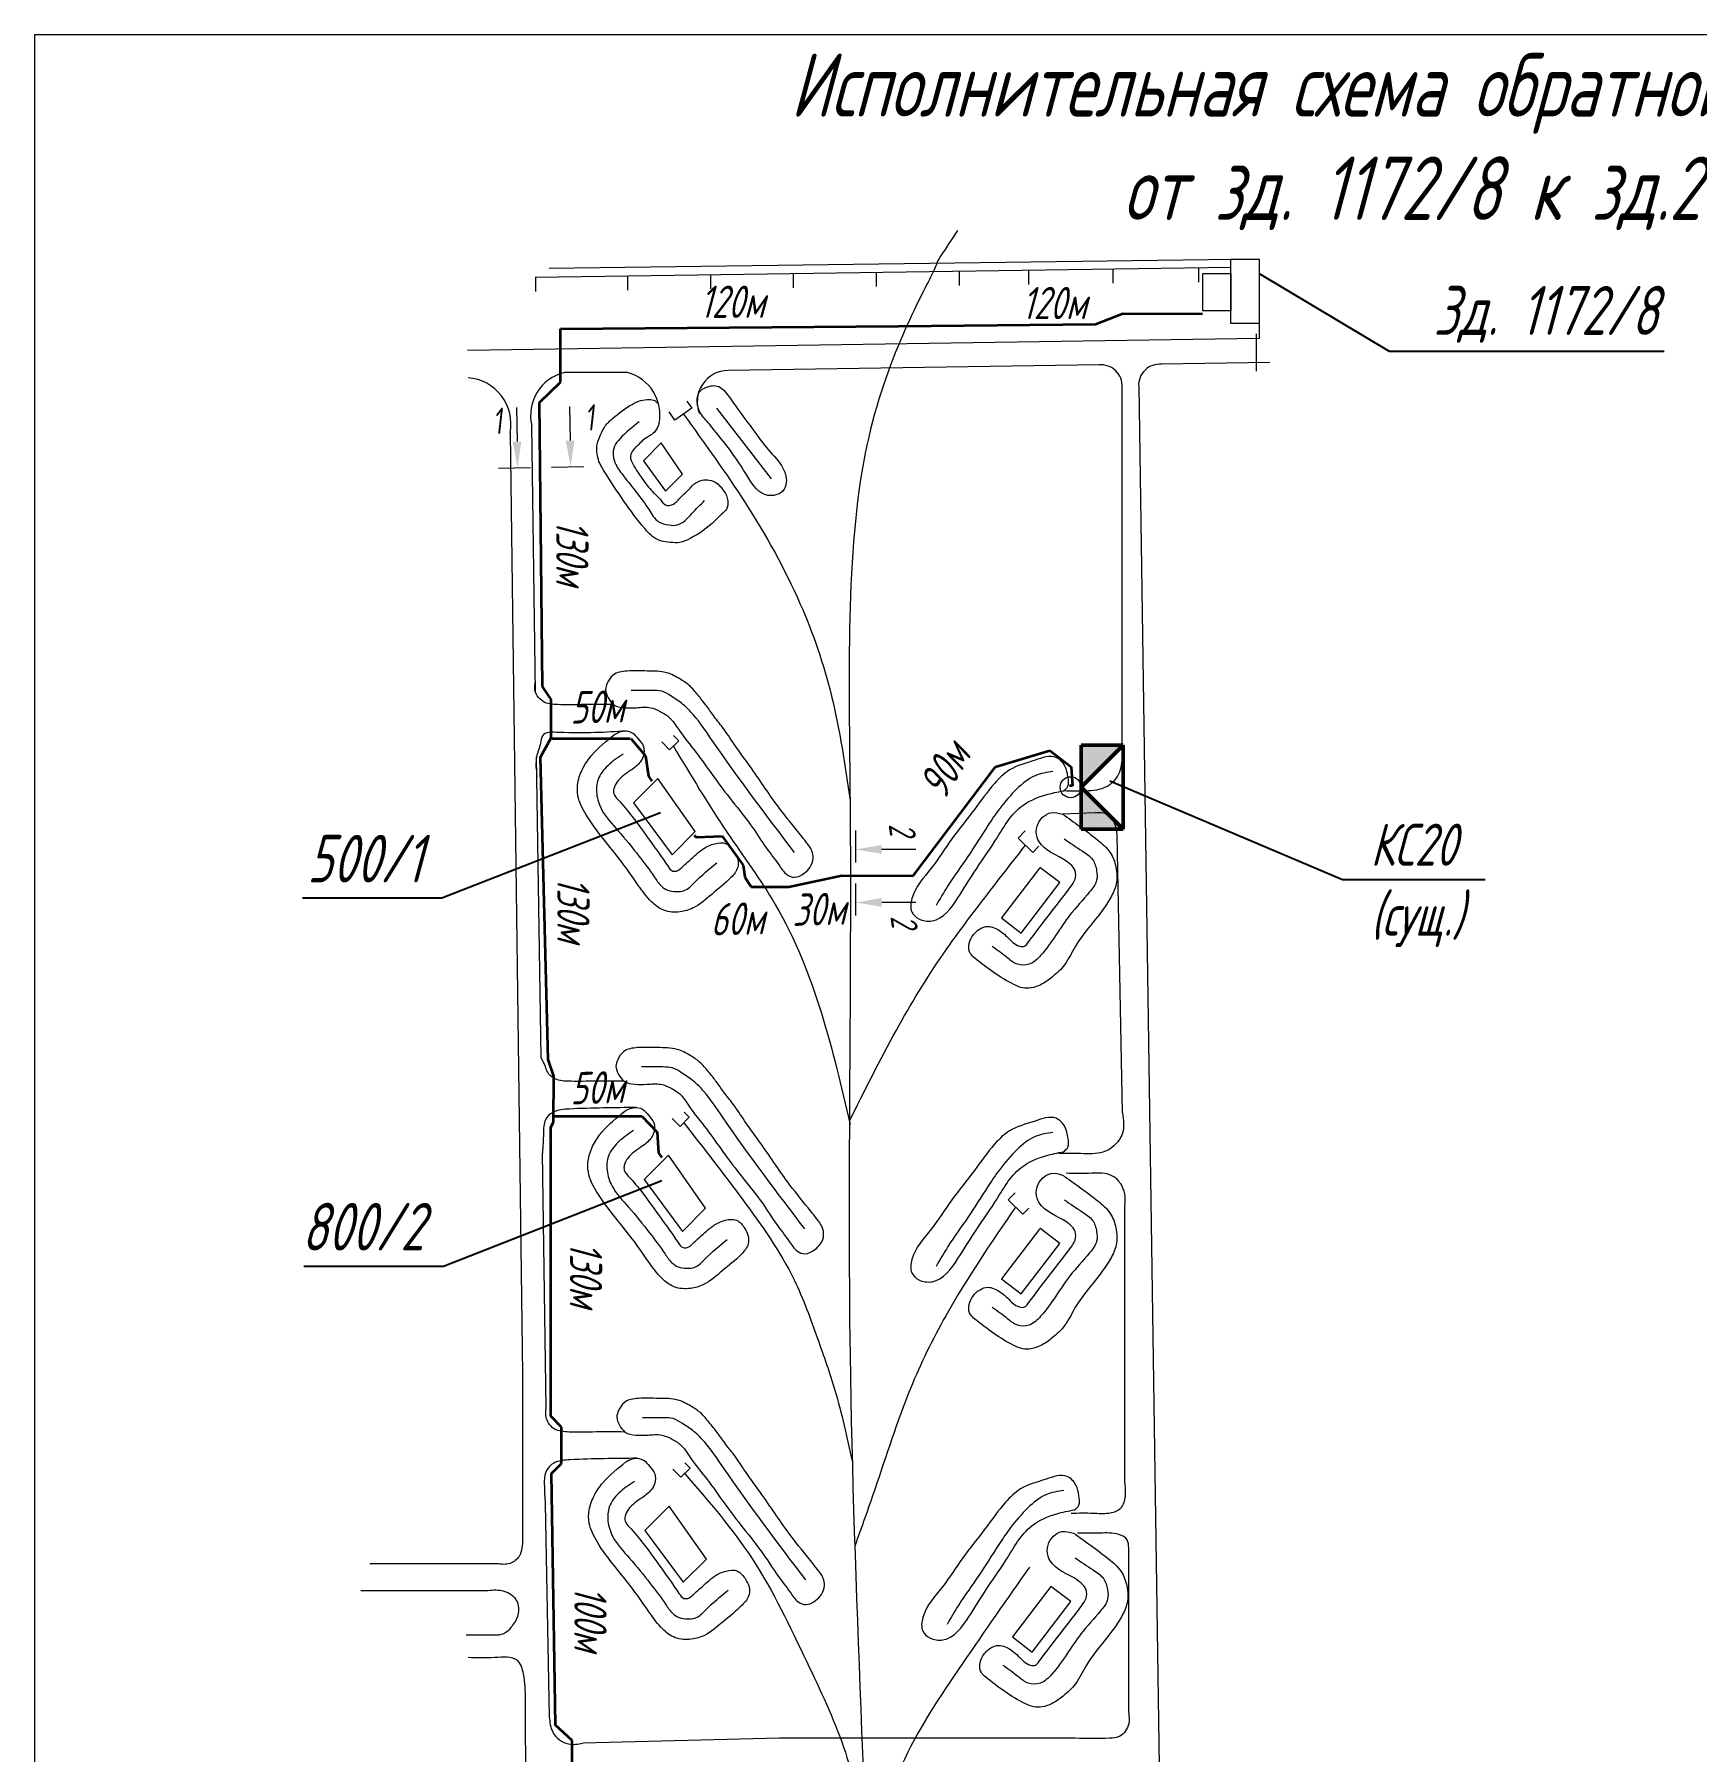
# Model space of a CAD drawing. Header units: millimetres. Extents: x 10081 to 14674, y 790 to 10644.
# Drawn here: x 13145 to 13668, y 1582 to 2123 of the extents above; entities that cross this region are included whole.
import ezdxf
from ezdxf import colors
from ezdxf.entities.mleader import LeaderData, LeaderLine
from ezdxf.enums import TextEntityAlignment as Align
from ezdxf.math import Vec2, Vec3

# ---------------------------------------------------------------- set-up
doc = ezdxf.new("R2010")
doc.units = ezdxf.units.MM
for name, color, linetype, lineweight in [('Линия выноска', 137, 'Continuous', 20), ('Линия связи (Вновь)', 3, 'Continuous', 60), ('Рамка толстая', 7, 'Continuous', 60), ('Строительный', 251, 'Continuous', 13), ('ТаБлица', 253, 'Continuous', 25), ('текст', 7, 'Continuous', 25), ('Щиты пульты (Вновь)', 5, 'Continuous', 50), ('Элемент эл. схем', 7, 'Continuous', 35)]:
    doc.layers.add(name, color=color, linetype=linetype, lineweight=lineweight)
doc.layers.add('Текст.', color=51, linetype='Continuous')
doc.styles.add('Simplex', font='simplex.shx', dxfattribs={"width": 0.7, "oblique": 15})

# ---------------------------------------------------------------- blocks, each defined once
blk = doc.blocks.new('_None')
blk = doc.blocks.new('A$C4BB167BF')
at = {"layer": 'Щиты пульты (Вновь)', "true_color": 0xc7c8ca}
h = blk.add_hatch(color=9, dxfattribs=at)
h.paths.add_polyline_path([(0, 3), (0, 0), (3, 3)])
h.paths.add_polyline_path([(6, 3), (3, 3), (6, 0)])
at = {"layer": 'Щиты пульты (Вновь)', "color": 252, "true_color": 0x939598}
for p, q in [((0, 3), (0, 0)), ((6, 3), (0, 3)), ((0, 0), (3, 3)), ((3, 3), (6, 0)), ((6, 0), (6, 3)), ((0, 0), (6, 0))]:
    blk.add_line(p, q, dxfattribs=at)

msp = doc.modelspace()

# ---------------------------------------------------------------- linework, layer by layer
at = {"color": 18, "lineweight": 20, "true_color": 0x000000}
for points in [[(13521.62077, 2052.46094), (13530.50959, 2052.46094), (13530.50959, 2032.10098), (13521.62077, 2032.10098)], [(13512.79428, 2047.85259), (13521.63897, 2047.85259), (13521.63897, 2036.18199), (13512.79428, 2036.18199)]]:
    msp.add_lwpolyline(points, close=True, dxfattribs=at)
at = {"layer": 'Линия связи (Вновь)', "color": 18, "lineweight": 35, "true_color": 0x000000}
for p, q in [((13478.97731, 2031.90675), (13487.56966, 2035.24436)), ((13487.56966, 2035.24436), (13512.70908, 2035.21047)), ((13310.41261, 2030.42354), (13416.95487, 2031.34136)), ((13310.41807, 2013.64962), (13310.41261, 2030.42354)), ((13416.95487, 2031.34136), (13478.97731, 2031.90675)), ((13303.7756, 2007.19597), (13310.41807, 2013.64962)), ((13304.75668, 1917.73717), (13303.7756, 2007.19597)), ((13307.44774, 1913.62072), (13304.75668, 1917.73717)), ((13307.44774, 1901.54345), (13307.44774, 1913.62072)), ((13304.14483, 1895.47589), (13307.44774, 1901.54345)), ((13306.47973, 1800.19728), (13304.14483, 1895.47589)), ((13308.26511, 1794.95203), (13306.47973, 1800.19728)), ((13308.18389, 1780.40101), (13308.26511, 1794.95203)), ((13307.31656, 1778.86729), (13308.18389, 1780.40101)), ((13307.31656, 1687.7756), (13307.31656, 1778.86729)), ((13310.70145, 1684.35159), (13307.31656, 1687.7756)), ((13310.70145, 1672.83432), (13310.70145, 1684.35159)), ((13307.5605, 1669.73746), (13310.70145, 1672.83432)), ((13308.83062, 1590.42882), (13307.5605, 1669.73746)), ((13314.04125, 1585.55578), (13308.83062, 1590.42882)), ((13314.04125, 1577.19373), (13314.04125, 1585.55578))]:
    msp.add_line(p, q, dxfattribs=at)
at = {"layer": 'Рамка толстая', "color": 18, "lineweight": 20, "true_color": 0x000000}
for q in [(14113.25892, 2123.26936), (13144.63392, 790.14436)]:
    msp.add_line((13144.63392, 2123.26936), q, dxfattribs=at)
at = {"layer": 'Строительный', "color": 18, "lineweight": 20, "true_color": 0x000000}
for p, q in [((13530.50959, 2052.46094), (13306.83951, 2049.49282)), ((13521.62077, 2049.7597), (13302.45056, 2046.68412)), ((13302.5743, 2046.68585), (13302.5743, 2042.27585)), ((13331.49165, 2047.09165), (13331.49165, 2042.68165)), ((13357.62312, 2047.45835), (13357.62312, 2043.04835)), ((13383.75459, 2047.82504), (13383.75459, 2043.41504)), ((13409.88606, 2048.19174), (13409.88606, 2043.78174)), ((13436.01753, 2048.55844), (13436.01753, 2044.14844)), ((13457.8869, 2048.86533), (13457.8869, 2044.45533)), ((13484.4396, 2049.23794), (13484.4396, 2044.82794)), ((13511.41697, 2049.61651), (13511.41697, 2045.20651)), ((13530.50959, 2032.10098), (13530.50959, 2027.40587)), ((13530.50959, 2027.40587), (13281.13603, 2023.58302)), ((13529.69374, 2017.14205), (13529.69374, 2028.9187)), ((13480.11299, 2019.07402), (13363.242, 2017.34492)), ((13533.92254, 2019.8422), (13499.82082, 2019.2786)), ((13331.51917, 2016.71351), (13311.68917, 2016.71351)), ((13487.34506, 1896.68342), (13487.34506, 2012.08106)), ((13492.58875, 2012.28564), (13507.12985, 1031.99048)), ((13346.47575, 2001.71978), (13344.67065, 2004.29844)), ((13351.80534, 2005.45059), (13346.47575, 2001.71978)), ((13350.25069, 2007.67146), (13351.80534, 2005.45059)), ((13359.5183, 2005.47606), (13376.81128, 1983.21355)), ((13294.54403, 1997.69327), (13298.41901, 1700.97704)), ((13302.58488, 1915.81488), (13301.34481, 1999.95806)), ((13342.17958, 1994.54126), (13336.52102, 1988.8827)), ((13348.87489, 1984.66658), (13342.17958, 1994.54126)), ((13336.52102, 1988.8827), (13343.4553, 1979.24699)), ((13343.4553, 1979.24699), (13348.87489, 1984.66658)), ((13342.29958, 1900.2686), (13344.80517, 1897.76301)), ((13344.80517, 1897.76301), (13347.69766, 1900.6555)), ((13347.69766, 1900.6555), (13346.06085, 1902.2923)), ((13304.27951, 1800.82835), (13302.883, 1895.58641)), ((13341.10986, 1888.6932), (13333.4478, 1881.03114)), ((13352.83224, 1871.9949), (13341.10986, 1888.6932)), ((13333.4478, 1881.03114), (13345.54783, 1864.71049)), ((13478.86458, 1877.97237), (13468.61949, 1877.49915)), ((13345.54783, 1864.71049), (13352.83224, 1871.9949)), ((13454.59748, 1869.98545), (13456.79572, 1872.23837)), ((13459.25382, 1865.44211), (13454.59748, 1869.98545)), ((13461.14706, 1867.38243), (13459.25382, 1865.44211)), ((13487.45221, 1783.3333), (13485.84291, 1870.87135)), ((13345.58419, 1781.58035), (13348.08977, 1779.07476)), ((13348.08977, 1779.07476), (13350.98226, 1781.96725)), ((13350.98226, 1781.96725), (13349.34546, 1783.60405)), ((13305.90848, 1690.29663), (13304.72349, 1770.70242)), ((13344.39446, 1770.00495), (13336.7324, 1762.34289)), ((13356.11684, 1753.30665), (13344.39446, 1770.00495)), ((13336.7324, 1762.34289), (13348.83244, 1746.02224)), ((13451.45485, 1755.94536), (13453.65309, 1758.19827)), ((13456.1112, 1751.40202), (13451.45485, 1755.94536)), ((13488.21651, 1666.57198), (13488.21651, 1753.93635)), ((13348.83244, 1746.02224), (13356.11684, 1753.30665)), ((13458.00443, 1753.34234), (13456.1112, 1751.40202)), ((13298.41901, 1700.97704), (13298.41901, 1654.6318)), ((13351.25438, 1671.41553), (13349.61758, 1673.05233)), ((13345.85631, 1671.02862), (13348.36189, 1668.52304)), ((13348.36189, 1668.52304), (13351.25438, 1671.41553)), ((13305.59299, 1660.1595), (13306.85714, 1592.968)), ((13344.66658, 1659.45322), (13337.00453, 1651.79117)), ((13356.38896, 1642.75492), (13344.66658, 1659.45322)), ((13337.00453, 1651.79117), (13349.10456, 1635.47052)), ((13290.22582, 1641.2518), (13250.32526, 1641.2518)), ((13349.10456, 1635.47052), (13356.38896, 1642.75492)), ((13489.44638, 1594.37754), (13489.44638, 1644.01468)), ((13247.53294, 1632.80176), (13287.01055, 1632.80176)), ((13379.39738, 1586.25568), (13317.45102, 1584.71925)), ((13465.75052, 1586.25568), (13379.39738, 1586.25568))]:
    msp.add_line(p, q, dxfattribs=at)
for points in [[(13461.28346, 1860.48426), (13449.33076, 1844.786), (13455.58621, 1840.02308), (13467.72126, 1855.96083), (13461.46581, 1860.72375)], [(13461.28346, 1746.74839), (13449.33076, 1731.05012), (13455.58621, 1726.2872), (13467.72126, 1742.22496), (13461.46581, 1746.98788)], [(13464.91206, 1634.12819), (13452.777, 1618.19043), (13459.03245, 1613.42751), (13471.16751, 1629.36527), (13464.91206, 1634.12819)]]:
    msp.add_lwpolyline(points, dxfattribs=at)
for centre, radius, start, end in [((13480.77217, 2012.51957), 6.58751, 356.1831717, 95.7428842), ((13499.16164, 2012.72416), 6.58751, 84.2571158, 183.8168283), ((13280.25034, 2000.4916), 14.56504, 348.9231227, 85.8692236), ((13314.95035, 2003.12926), 13.97022, 103.4995273, 193.1203426), ((13327.88943, 2003.33756), 13.85969, 348.9529646, 74.8176439), ((13363.36702, 2007.45617), 9.88954, 90.724334, 202.1324937)]:
    msp.add_arc(centre, radius, start, end, dxfattribs=at)
msp.add_open_spline([(13435.50209, 2061.45954), (13426.11505, 2047.27984), (13435.50209, 2061.45954), (13399.20271, 1995.67533), (13402.9847, 1862.79797), (13399.19709, 1690.61821), (13411.15877, 1492.5676), (13409.2446, 1298.7345), (13407.11185, 1164.79963), (13410.69838, 1077.83774), (13420.3322, 1027.16069), (13420.3322, 1027.16069), (13420.3322, 1027.16069), (13420.3322, 1027.16069), (13420.3322, 1027.16069), (13420.3322, 1027.16069), (13420.3322, 1027.16069), (13420.3322, 1027.16069), (13420.3322, 1027.16069)], degree=3, knots=[0, 0, 0, 0, 25.836333109, 49.871244762, 76.873917157, 116.334767859, 166.936096042, 211.721259242, 248.246118291, 257.850777941, 271.152471293, 282.284588503, 290.662390358, 305.749777897, 312.760031631, 324.633986925, 330.142951601, 332.123990533, 332.123990533, 332.123990533, 332.123990533], dxfattribs=at)
for points in [[(13341.49231, 2000.68184), (13339.9982, 1997.88134), (13336.5141, 1995.46247), (13335.09201, 1994.04038), (13333.29175, 1992.24012), (13332.44753, 1990.38131), (13333.29175, 1987.66745), (13336.29472, 1983.02735), (13339.34869, 1979.2093), (13341.7982, 1976.75979), (13343.68685, 1974.87114), (13345.01775, 1974.87114), (13346.78934, 1975.78749), (13347.73362, 1976.73177), (13349.0027, 1978.00085), (13350.27171, 1979.26986), (13352.45574, 1981.45389), (13355.03268, 1982.78202), (13357.24166, 1982.78202), (13359.66282, 1981.80517), (13361.13861, 1980.32939), (13362.67452, 1977.91138), (13363.14404, 1976.20047), (13362.67452, 1973.60461), (13361.11034, 1972.04044), (13359.01486, 1969.94495), (13351.2723, 1964.38199), (13348.0244, 1963.14305), (13345.01271, 1963.14305), (13342.04958, 1963.60573), (13339.52424, 1964.92925), (13336.95875, 1967.49474), (13324.3629, 1985.25745), (13322.7569, 1988.07303), (13322.04668, 1990.59025), (13321.92057, 1994.14016), (13323.15914, 1997.27756), (13324.51118, 1999.84343), (13326.84714, 2002.1794), (13332.94935, 2006.64158), (13335.72456, 2007.84547), (13338.39022, 2008.19972), (13340.10646, 2007.84547), (13341.36215, 2006.58977)], [(13357.37595, 2000.37501), (13368.79582, 1984.87229), (13374.81414, 1978.20341), (13378.61005, 1978.20341), (13380.9115, 1979.90548), (13381.56906, 1982.83183), (13380.49306, 1986.59428), (13375.8865, 1992.37717), (13371.40132, 1998.21011), (13366.28729, 2005.18151), (13362.69541, 2010.12436), (13360.84325, 2011.97652), (13358.72018, 2012.57294), (13356.77739, 2012.15489), (13354.5955, 2011.02019), (13353.47748, 2007.45617), (13354.5365, 2003.89858), (13357.37595, 2000.37501)], [(13349.14055, 2003.58518), (13368.69846, 1975.47583), (13385.85453, 1943.93851), (13395.81552, 1914.7185), (13401.64859, 1881.80998)], [(13335.15009, 2001.18553), (13329.18572, 1995.87767), (13327.42622, 1993.44067), (13327.03582, 1990.56422), (13327.86609, 1987.68777), (13330.38529, 1983.95133), (13334.26419, 1978.99744), (13338.3096, 1973.38907), (13341.30873, 1969.67365), (13344.62779, 1968.63493), (13347.18706, 1968.63493), (13351.78574, 1972.23049), (13355.82459, 1976.30548)], [(13387.80835, 1868.71523), (13389.65039, 1865.88526), (13390.03233, 1863.67684), (13389.05235, 1860.76461), (13387.22876, 1858.94102), (13384.10503, 1857.60972), (13381.75416, 1858.50723), (13379.21967, 1861.50327), (13375.2548, 1866.86657), (13370.82584, 1873.43594), (13364.43239, 1881.72557), (13358.39119, 1889.70075), (13353.12235, 1896.97135), (13347.57377, 1904.24454), (13344.68984, 1908.00482), (13341.77758, 1909.89774), (13338.75991, 1911.05454), (13334.36295, 1911.05454), (13330.53842, 1911.05454), (13327.17076, 1912.00085), (13325.44889, 1914.18801), (13324.60916, 1916.7548), (13325.15032, 1918.79451), (13326.97058, 1921.32572), (13331.42664, 1922.60843), (13337.75513, 1922.60843), (13343.86139, 1922.06925), (13347.96927, 1920.15241), (13350.97024, 1918.05128), (13353.73703, 1915.00432), (13356.20174, 1911.89939), (13358.58617, 1908.58049), (13361.46738, 1904.88005), (13365.11115, 1899.5747), (13370.54122, 1891.97324), (13379.43036, 1879.3041), (13385.99537, 1871.03541), (13387.80835, 1868.71523)], [(13327.14268, 1912.02104), (13316.89369, 1912.02104), (13309.55036, 1912.02104), (13304.90152, 1913.01537), (13303.09198, 1914.82491), (13302.35175, 1916.63261), (13302.52999, 1919.53923)], [(13384.11627, 1865.4505), (13358.2058, 1900.75656), (13352.28132, 1908.81125), (13349.00081, 1912.09176), (13345.27974, 1914.71326), (13342.31729, 1916.23063), (13339.37299, 1916.50753), (13332.67497, 1916.50753)], [(13331.05551, 1903.73731), (13309.93646, 1903.25242), (13304.71876, 1902.17834), (13304.10496, 1899.88549), (13302.883, 1895.58641), (13302.97398, 1889.4133)], [(13327.42803, 1902.59817), (13320.19971, 1896.00805), (13317.53832, 1892.06473), (13315.90429, 1887.42335), (13315.90429, 1883.31301), (13318.46724, 1877.31142), (13323.82638, 1869.80257), (13329.72537, 1862.39812), (13335.01696, 1854.92505), (13339.05741, 1849.92235), (13342.96626, 1847.20154), (13348.06807, 1846.71878), (13352.20121, 1847.93513), (13358.07495, 1852.23087), (13364.10527, 1857.48984), (13366.25402, 1860.79265), (13366.25402, 1863.22537), (13365.16467, 1865.62609), (13362.59635, 1868.19441), (13359.0079, 1868.19441), (13355.38739, 1866.55049), (13351.0222, 1862.9008), (13349.15129, 1861.19026), (13346.99439, 1859.58586), (13345.76326, 1859.58586), (13344.181, 1861.16812), (13338.86422, 1868.75754), (13332.93142, 1876.86378), (13328.4971, 1882.13003), (13327.21983, 1883.95541), (13327.21983, 1885.46519), (13328.29549, 1887.71353), (13332.56968, 1891.32533), (13335.53846, 1893.92268), (13336.53555, 1895.86516), (13336.53555, 1898.85903), (13334.86543, 1901.27468), (13332.97463, 1903.16548), (13330.07384, 1903.67912), (13328.05474, 1902.95692), (13327.42803, 1902.59817)], [(13330.17081, 1896.46188), (13325.28086, 1892.77362), (13322.23616, 1888.40464), (13321.81518, 1883.9399), (13323.36989, 1878.9768), (13328.60668, 1872.26234), (13335.14135, 1864.27696), (13339.9673, 1857.73582), (13342.23232, 1854.81885), (13344.24407, 1853.52134), (13346.867, 1853.08884), (13349.41353, 1853.41958), (13352.62623, 1855.96563), (13359.63411, 1862.128)], [(13345.97545, 1898.93329), (13362.92382, 1871.7206), (13378.05629, 1849.04337), (13392.61658, 1814.74753), (13401.69605, 1779.67341)], [(13468.86616, 1884.8297), (13463.31131, 1883.59318), (13455.49301, 1879.80607), (13447.30625, 1869.00242), (13440.74508, 1859.18983), (13435.65137, 1851.16408), (13427.47563, 1843.87802), (13423.28382, 1844.51783), (13421.12684, 1846.67481), (13421.12684, 1850.92093), (13427.27612, 1860.56358), (13433.70927, 1869.68773), (13440.81518, 1878.9488), (13447.18785, 1887.21401), (13451.88408, 1891.42231), (13459.97661, 1894.50503), (13466.55542, 1895.3775), (13469.40684, 1892.52608), (13470.28149, 1889.32839), (13470.28149, 1886.30382), (13468.86616, 1884.8297)], [(13487.34506, 1896.68342), (13486.49753, 1890.75059), (13483.07604, 1886.48157), (13476.79382, 1884.8297), (13468.86616, 1884.8297)], [(13465.58307, 1890.94979), (13459.9353, 1889.61772), (13454.21739, 1885.4432), (13448.80318, 1879.28123), (13445.06453, 1873.88261), (13438.76236, 1864.16113), (13432.47572, 1854.94881), (13428.75595, 1848.72156)], [(13468.61949, 1877.49915), (13464.94992, 1877.97237), (13462.31406, 1876.52212), (13460.56966, 1873.73481), (13460.56966, 1870.20708), (13461.9622, 1867.82214), (13471.01368, 1861.7604), (13472.54712, 1859.71673), (13472.54712, 1856.99978), (13471.18735, 1854.66599), (13457.66299, 1836.92899), (13456.65897, 1835.92498), (13455.02874, 1835.92498), (13451.2129, 1838.75704), (13447.02168, 1841.67903), (13445.02271, 1842.13989), (13442.5932, 1841.37179), (13440.06438, 1838.84296), (13439.04835, 1835.98677), (13439.57114, 1833.52884), (13440.98512, 1832.11485), (13453.29365, 1823.76975), (13456.05623, 1822.74577), (13458.75119, 1822.74577), (13461.70486, 1823.75811), (13465.36999, 1826.17051), (13469.23198, 1830.0325), (13472.71721, 1835.92433), (13483.68625, 1851.08056), (13485.48957, 1855.47424), (13485.39051, 1860.86248), (13483.63328, 1865.39486), (13479.67306, 1869.35508), (13473.97, 1873.70195), (13468.61949, 1877.49915)], [(13485.84291, 1870.87135), (13485.06073, 1874.44146), (13482.64121, 1877.34344), (13478.86458, 1877.97237)], [(13401.44872, 1780.73389), (13416.23733, 1809.41023), (13430.98834, 1833.42517), (13442.30132, 1848.80984), (13456.92565, 1867.71378)], [(13469.12213, 1869.70916), (13474.77419, 1865.91167), (13478.04643, 1863.20388), (13479.3355, 1859.70359), (13479.3355, 1856.64973), (13477.12274, 1852.98433), (13470.93983, 1845.73666), (13461.69735, 1832.97815), (13458.08734, 1830.20046), (13454.35559, 1830.20046), (13451.40814, 1832.07416), (13446.41694, 1835.80237)], [(13391.09296, 1750.02698), (13392.935, 1747.19701), (13393.31694, 1744.98859), (13392.33695, 1742.07636), (13390.51337, 1740.25277), (13387.38963, 1738.92147), (13385.03877, 1739.81898), (13382.50428, 1742.81502), (13378.5394, 1748.17832), (13374.11044, 1754.74769), (13367.717, 1763.03732), (13361.6758, 1771.0125), (13356.40696, 1778.2831), (13350.85837, 1785.55629), (13347.97444, 1789.31657), (13345.06219, 1791.20949), (13342.04452, 1792.36628), (13337.64756, 1792.36628), (13333.82303, 1792.36628), (13330.45537, 1793.31259), (13328.73349, 1795.49976), (13327.89377, 1798.06655), (13328.43493, 1800.10626), (13330.25519, 1802.63747), (13334.71124, 1803.92018), (13341.03974, 1803.92018), (13347.146, 1803.381), (13351.25388, 1801.46416), (13354.25484, 1799.36303), (13357.02163, 1796.31607), (13359.48635, 1793.21114), (13361.87077, 1789.89224), (13364.75199, 1786.19179), (13368.39576, 1780.88645), (13373.82582, 1773.28499), (13382.71497, 1760.61585), (13389.27997, 1752.34716), (13391.09296, 1750.02698)], [(13330.42728, 1793.33279), (13320.1783, 1793.33279), (13312.83497, 1793.33279), (13308.18613, 1794.32712), (13306.37659, 1796.13666), (13305.63636, 1797.94436), (13304.27951, 1800.82835)], [(13387.40088, 1746.76225), (13361.4904, 1782.06831), (13355.56593, 1790.123), (13352.28542, 1793.40351), (13348.56435, 1796.025), (13345.6019, 1797.54238), (13342.6576, 1797.81928), (13335.95957, 1797.81928)], [(13334.34012, 1785.04906), (13313.22107, 1784.56417), (13308.00336, 1783.49009), (13305.71051, 1781.19724), (13305.0415, 1776.88156), (13304.72349, 1770.70242)], [(13330.71263, 1783.90992), (13323.48432, 1777.3198), (13320.82293, 1773.37648), (13319.1889, 1768.7351), (13319.1889, 1764.62476), (13321.75184, 1758.62317), (13327.11098, 1751.11432), (13333.00997, 1743.70987), (13338.30156, 1736.2368), (13342.34201, 1731.2341), (13346.25087, 1728.51328), (13351.35268, 1728.03052), (13355.48581, 1729.24688), (13361.35955, 1733.54262), (13367.38988, 1738.80159), (13369.53863, 1742.1044), (13369.53863, 1744.53712), (13368.44928, 1746.93783), (13365.88096, 1749.50616), (13362.2925, 1749.50616), (13358.672, 1747.86224), (13354.30681, 1744.21255), (13352.4359, 1742.50201), (13350.279, 1740.89761), (13349.04787, 1740.89761), (13347.46561, 1742.47987), (13342.14883, 1750.06929), (13336.21602, 1758.17553), (13331.78171, 1763.44178), (13330.50444, 1765.26716), (13330.50444, 1766.77694), (13331.5801, 1769.02527), (13335.85429, 1772.63708), (13338.82306, 1775.23443), (13339.82015, 1777.17691), (13339.82015, 1780.17078), (13338.15004, 1782.58643), (13336.25924, 1784.47723), (13333.35844, 1784.99087), (13331.33934, 1784.26866), (13330.71263, 1783.90992)], [(13468.86616, 1771.09383), (13463.31131, 1769.8573), (13455.49301, 1766.0702), (13447.30625, 1755.26654), (13440.74508, 1745.45396), (13435.65137, 1737.42821), (13427.47563, 1730.14215), (13423.28382, 1730.78196), (13421.12684, 1732.93894), (13421.12684, 1737.18506), (13427.27612, 1746.82771), (13433.70927, 1755.95186), (13440.81518, 1765.21293), (13447.18785, 1773.47814), (13451.88408, 1777.68643), (13459.97661, 1780.76916), (13466.55542, 1781.64163), (13469.40684, 1778.79021), (13470.28149, 1775.59251), (13470.28149, 1772.56795), (13468.86616, 1771.09383)], [(13487.45221, 1783.3333), (13487.45221, 1776.92947), (13484.71504, 1772.91993), (13482.12733, 1771.24771), (13475.35057, 1770.49615), (13467.39343, 1770.49615)], [(13333.45541, 1777.77363), (13328.56546, 1774.08536), (13325.52077, 1769.71639), (13325.09978, 1765.25165), (13326.6545, 1760.28855), (13331.89129, 1753.57409), (13338.42595, 1745.58871), (13343.25191, 1739.04757), (13345.51692, 1736.1306), (13347.52867, 1734.83309), (13350.15161, 1734.40059), (13352.69814, 1734.73133), (13355.91084, 1737.27738), (13362.91872, 1743.43975)], [(13349.26006, 1780.24504), (13367.82336, 1755.99289), (13384.01653, 1730.74307), (13391.39426, 1712.19731), (13396.87932, 1695.9517), (13402.333, 1673.57632)], [(13465.58307, 1777.21392), (13459.9353, 1775.88185), (13454.21739, 1771.70732), (13448.80318, 1765.54536), (13445.06453, 1760.14673), (13438.76236, 1750.42526), (13432.47572, 1741.21294), (13428.75595, 1734.98569)], [(13468.61949, 1763.76327), (13464.94992, 1764.2365), (13462.31406, 1762.78625), (13460.56966, 1759.99894), (13460.56966, 1756.47121), (13461.9622, 1754.08627), (13471.01368, 1748.02453), (13472.54712, 1745.98086), (13472.54712, 1743.2639), (13471.18735, 1740.93011), (13457.66299, 1723.19312), (13456.65897, 1722.18911), (13455.02874, 1722.18911), (13451.2129, 1725.02117), (13447.02168, 1727.94316), (13445.02271, 1728.40402), (13442.5932, 1727.63592), (13440.06438, 1725.10709), (13439.04835, 1722.25089), (13439.57114, 1719.79296), (13440.98512, 1718.37898), (13453.29365, 1710.03388), (13456.05623, 1709.0099), (13458.75119, 1709.0099), (13461.70486, 1710.02224), (13465.36999, 1712.43464), (13469.23198, 1716.29663), (13472.71721, 1722.18846), (13483.68625, 1737.34469), (13485.48957, 1741.73837), (13485.39051, 1747.12661), (13483.63328, 1751.65899), (13479.67306, 1755.61921), (13473.97, 1759.96608), (13468.61949, 1763.76327)], [(13488.21651, 1753.93635), (13488.21651, 1757.82349), (13486.91896, 1761.0101), (13484.57124, 1763.35781), (13481.00364, 1764.31259), (13477.75603, 1764.31259), (13469.69496, 1764.31259)], [(13453.78302, 1753.67369), (13431.80338, 1719.39896), (13420.66012, 1696.47011), (13409.42377, 1664.62039), (13403.12811, 1646.83283)], [(13469.12213, 1755.97329), (13474.77419, 1752.17579), (13478.04643, 1749.46801), (13479.3355, 1745.96771), (13479.3355, 1742.91386), (13477.12274, 1739.24846), (13470.93983, 1732.00079), (13461.69735, 1719.24228), (13458.08734, 1716.46459), (13454.35559, 1716.46459), (13451.40814, 1718.33829), (13446.41694, 1722.0665)], [(13330.69941, 1682.78107), (13320.45042, 1682.78107), (13313.10709, 1682.78107), (13308.45825, 1683.77539), (13306.64871, 1685.58493), (13305.90848, 1687.39264), (13305.90848, 1690.29663)], [(13391.36508, 1639.47525), (13393.20712, 1636.64529), (13393.58906, 1634.43687), (13392.60907, 1631.52463), (13390.78549, 1629.70105), (13387.66175, 1628.36975), (13385.31089, 1629.26726), (13382.7764, 1632.26329), (13378.81152, 1637.62659), (13374.38257, 1644.19597), (13367.98912, 1652.48559), (13361.94792, 1660.46078), (13356.67908, 1667.73138), (13351.13049, 1675.00457), (13348.24656, 1678.76484), (13345.33431, 1680.65777), (13342.31664, 1681.81456), (13337.91968, 1681.81456), (13334.09515, 1681.81456), (13330.72749, 1682.76087), (13329.00561, 1684.94804), (13328.16589, 1687.51483), (13328.70705, 1689.55454), (13330.52731, 1692.08575), (13334.98337, 1693.36846), (13341.31186, 1693.36846), (13347.41812, 1692.82927), (13351.526, 1690.91244), (13354.52696, 1688.81131), (13357.29375, 1685.76435), (13359.75847, 1682.65941), (13362.1429, 1679.34051), (13365.02411, 1675.64007), (13368.66788, 1670.33473), (13374.09794, 1662.73327), (13382.98709, 1650.06413), (13389.55209, 1641.79544), (13391.36508, 1639.47525)], [(13387.673, 1636.21053), (13361.76253, 1671.51658), (13355.83805, 1679.57128), (13352.55754, 1682.85179), (13348.83647, 1685.47328), (13345.87402, 1686.99066), (13342.92972, 1687.26755), (13336.23169, 1687.26755)], [(13334.61224, 1674.49734), (13313.49319, 1674.01245), (13308.27548, 1672.93836), (13305.98263, 1670.64551), (13305.31362, 1666.32984), (13305.59299, 1660.1595)], [(13330.98475, 1673.3582), (13323.75644, 1666.76808), (13321.09505, 1662.82476), (13319.46102, 1658.18338), (13319.46102, 1654.07304), (13322.02397, 1648.07144), (13327.3831, 1640.56259), (13333.28209, 1633.15815), (13338.57369, 1625.68508), (13342.61413, 1620.68238), (13346.52299, 1617.96156), (13351.6248, 1617.4788), (13355.75794, 1618.69516), (13361.63167, 1622.9909), (13367.662, 1628.24987), (13369.81075, 1631.55267), (13369.81075, 1633.98539), (13368.7214, 1636.38611), (13366.15308, 1638.95443), (13362.56462, 1638.95443), (13358.94412, 1637.31051), (13354.57893, 1633.66082), (13352.70802, 1631.95029), (13350.55112, 1630.34588), (13349.31999, 1630.34588), (13347.73773, 1631.92814), (13342.42095, 1639.51756), (13336.48815, 1647.62381), (13332.05383, 1652.89006), (13330.77656, 1654.71544), (13330.77656, 1656.22522), (13331.85222, 1658.47355), (13336.12641, 1662.08536), (13339.09519, 1664.6827), (13340.09227, 1666.62519), (13340.09227, 1669.61905), (13338.42216, 1672.03471), (13336.53136, 1673.9255), (13333.63056, 1674.43915), (13331.61147, 1673.71694), (13330.98475, 1673.3582)], [(13333.72753, 1667.22191), (13328.83758, 1663.53364), (13325.79289, 1659.16467), (13325.3719, 1654.69993), (13326.92662, 1649.73683), (13332.16341, 1643.02237), (13338.69808, 1635.03699), (13343.52403, 1628.49585), (13345.78904, 1625.57887), (13347.80079, 1624.28137), (13350.42373, 1623.84887), (13352.97026, 1624.17961), (13356.18296, 1626.72566), (13363.19084, 1632.88803)], [(13349.46003, 1669.77658), (13370.91842, 1642.6561), (13387.98172, 1610.36981), (13399.62719, 1583.42085), (13406.5315, 1557.33353)], [(13472.3124, 1658.23413), (13466.75755, 1656.99761), (13458.93925, 1653.21051), (13450.75249, 1642.40685), (13444.19132, 1632.59427), (13439.09762, 1624.56851), (13430.92187, 1617.28246), (13426.73006, 1617.92227), (13424.57308, 1620.07925), (13424.57308, 1624.32537), (13430.72236, 1633.96802), (13437.15551, 1643.09217), (13444.26143, 1652.35324), (13450.63409, 1660.61845), (13455.33032, 1664.82674), (13463.42285, 1667.90947), (13470.00167, 1668.78194), (13472.85308, 1665.93052), (13473.72773, 1662.73282), (13473.72773, 1659.70826), (13472.3124, 1658.23413)], [(13469.02931, 1664.35423), (13463.38154, 1663.02216), (13457.66364, 1658.84763), (13452.24942, 1652.68567), (13448.51078, 1647.28704), (13442.2086, 1637.56557), (13435.92196, 1628.35325), (13432.20219, 1622.126)], [(13488.21651, 1666.57198), (13488.21651, 1662.01845), (13486.60949, 1658.48446), (13483.07215, 1657.11413), (13478.23536, 1657.11413), (13471.28425, 1657.11413)], [(13298.41901, 1654.6318), (13298.41901, 1649.0833), (13297.37821, 1643.58883), (13294.59288, 1641.38705), (13290.22582, 1641.2518)], [(13472.06574, 1650.90358), (13468.39616, 1651.37681), (13465.7603, 1649.92656), (13464.0159, 1647.13925), (13464.0159, 1643.61152), (13465.40844, 1641.22658), (13474.45992, 1635.16484), (13475.99336, 1633.12117), (13475.99336, 1630.40421), (13474.6336, 1628.07042), (13461.10923, 1610.33343), (13460.10522, 1609.32942), (13458.47499, 1609.32942), (13454.65915, 1612.16148), (13450.46792, 1615.08347), (13448.46895, 1615.54433), (13446.03945, 1614.77623), (13443.51062, 1612.2474), (13442.4946, 1609.3912), (13443.01738, 1606.93327), (13444.43137, 1605.51929), (13456.73989, 1597.17419), (13459.50248, 1596.1502), (13462.19743, 1596.1502), (13465.1511, 1597.16255), (13468.81624, 1599.57495), (13472.67822, 1603.43693), (13476.16345, 1609.32877), (13487.13249, 1624.485), (13488.93581, 1628.87868), (13488.83676, 1634.26692), (13487.07953, 1638.7993), (13483.11931, 1642.75952), (13477.41624, 1647.10639), (13472.06574, 1650.90358)], [(13489.44638, 1644.01468), (13489.44638, 1646.28011), (13488.96551, 1648.76457), (13486.3582, 1650.47077), (13480.52755, 1650.92133), (13473.34063, 1650.92133)], [(13458.13191, 1640.22487), (13437.02816, 1609.77051), (13417.80031, 1577.44203), (13407.09767, 1542.35737)], [(13472.56837, 1643.1136), (13478.22043, 1639.3161), (13481.49267, 1636.60832), (13482.78174, 1633.10802), (13482.78174, 1630.05417), (13480.56898, 1626.38877), (13474.38608, 1619.1411), (13465.1436, 1606.38258), (13461.53358, 1603.6049), (13457.80183, 1603.6049), (13454.85438, 1605.4786), (13449.86318, 1609.20681)], [(13287.01055, 1632.80176), (13291.87721, 1632.80176), (13296.30216, 1630.04481), (13297.11594, 1625.66287), (13295.33579, 1621.85187), (13292.8394, 1619.35547), (13287.65154, 1618.74595), (13280.67559, 1618.74595)], [(13281.33684, 1611.77755), (13289.72608, 1611.77755), (13296.72458, 1610.88115), (13298.65971, 1606.51993), (13299.25099, 1598.49545)], [(13299.25099, 1598.49545), (13300.96087, 1545.56839), (13300.49267, 1540.40761), (13298.42426, 1538.33919), (13294.60923, 1537.27894), (13288.30422, 1537.27894)], [(13306.85714, 1592.968), (13308.00514, 1588.13706), (13312.88024, 1584.46839), (13317.45102, 1584.71925)], [(13489.44638, 1594.37754), (13489.44638, 1590.89126), (13486.65933, 1586.92643), (13483.41459, 1586.25568), (13472.54451, 1586.25568), (13465.75052, 1586.25568)]]:
    msp.add_spline(points, degree=3, dxfattribs=at)
at = {"layer": 'Текст.', "color": 18, "lineweight": 35, "true_color": 0x000000}
for p, q in [((13307.81558, 1901.31458), (13332.40017, 1901.31458)), ((13332.59821, 1901.34304), (13337.18159, 1895.84862)), ((13337.18159, 1895.84862), (13338.09824, 1889.43845)), ((13447.51795, 1892.46387), (13464.61031, 1897.54999)), ((13464.61031, 1897.54999), (13471.33818, 1892.46387)), ((13338.09824, 1889.43845), (13339.16774, 1887.91222)), ((13421.57624, 1858.08639), (13447.51795, 1892.46387)), ((13471.33818, 1892.46387), (13471.75806, 1886.44369)), ((13471.75806, 1886.44369), (13470.79143, 1886.44624)), ((13352.477, 1870.85347), (13353.1474, 1870.29539)), ((13353.1474, 1870.29539), (13361.30387, 1870.51864)), ((13361.30387, 1870.51864), (13367.93813, 1861.46347)), ((13367.93813, 1861.46347), (13368.50154, 1857.74869)), ((13368.50154, 1857.6361), (13370.52988, 1854.59673)), ((13382.36182, 1854.59673), (13399.03918, 1858.19895)), ((13399.03918, 1858.19895), (13421.57624, 1858.08639)), ((13370.52988, 1854.59673), (13382.36182, 1854.59673)), ((13308.04724, 1782.29253), (13336.01865, 1782.29253)), ((13336.01865, 1782.29253), (13340.83594, 1777.32494)), ((13340.83594, 1777.32494), (13341.30213, 1770.64972)), ((13341.30213, 1770.64972), (13342.38988, 1769.25259))]:
    msp.add_line(p, q, dxfattribs=at)
at = {"layer": 'Щиты пульты (Вновь)', "color": 18, "lineweight": 20, "true_color": 0x000000}
msp.add_circle((13471.1424, 1885.98386), 3.3075, dxfattribs=at)
at = {"layer": 'Элемент эл. схем', "color": 18, "lineweight": 20, "true_color": 0x000000}
for p, q in [((13296.51073, 2005.67749), (13296.72267, 1994.91206)), ((13313.23076, 2006.00667), (13313.4427, 1995.24124)), ((13290.88795, 1986.54559), (13301.00926, 1986.74486)), ((13307.60798, 1986.87477), (13317.72929, 1987.07403)), ((13403.33269, 1872.37642), (13403.3477, 1862.25316)), ((13422.35907, 1866.40635), (13411.59157, 1866.39038)), ((13403.35748, 1855.65316), (13403.37249, 1845.5299)), ((13422.38387, 1849.6831), (13411.61637, 1849.66713))]:
    msp.add_line(p, q, dxfattribs=at)
for points in [[(13295.34794, 1994.885), (13298.09741, 1994.93913), (13296.88506, 1986.66366)], [(13312.06797, 1995.21417), (13314.81744, 1995.2683), (13313.60509, 1986.99284)], [(13411.58953, 1867.76538), (13411.59361, 1865.01539), (13403.34158, 1866.37815)], [(13411.61433, 1851.04213), (13411.61841, 1848.29213), (13403.36638, 1849.6549)]]:
    msp.add_solid(points, dxfattribs=at)

# ---------------------------------------------------------------- block references
at = {"color": 18, "lineweight": 20, "true_color": 0x000000, "xscale": 4.41, "yscale": 4.41, "zscale": 4.41, "rotation": 90}
msp.add_blockref('A$C4BB167BF', (13487.67977, 1872.75406), dxfattribs=at)

# ---------------------------------------------------------------- texts
at = {"layer": 'ТаБлица', "color": 18, "lineweight": 20, "true_color": 0x000000, "char_height": 10.164, "width": 275.88, "attachment_point": 5, "style": 'Simplex'}
for insert in [(13364.55548, 2038.99145), (13465.97626, 2038.58939)]:
    msp.add_mtext('120м', dxfattribs=dict(at, insert=insert))
for s, insert, rotation in [('130м', (13314.12306, 1960.00988), 270), ('50м', (13321.93806, 1911.31684), 1.5610589), ('90м', (13431.32929, 1891.51744), 59.3926659), ('130м', (13314.47975, 1847.4971), 270), ('30м', (13391.80962, 1847.53071), 1.5610589), ('60м', (13366.11269, 1844.52822), 1.5610589), ('50м', (13321.95383, 1791.3137), 1.5610589), ('130м', (13318.44951, 1732.45719), 270), ('100м', (13319.84743, 1624.01932), 270)]:
    msp.add_mtext(s, dxfattribs=dict(at, insert=insert, rotation=rotation))
at = {"layer": 'текст', "color": 18, "lineweight": 20, "true_color": 0x000000, "style": 'Simplex', "oblique": 15, "width": 0.7}
for s, p in [('Исполнительная схема обратной засыпки траншеи', (13617.09001, 2097.33926)), (' от зд. 1172/8 к зд.200/1, 200/5, 800/2, 500/1', (13689.69123, 2064.76769))]:
    msp.add_text(s, height=20, dxfattribs=at).set_placement(p, align=Align.CENTER)
at = {"layer": 'текст', "color": 18, "lineweight": 20, "true_color": 0x000000, "char_height": 11.55, "attachment_point": 5, "style": 'Simplex'}
for s, insert, rotation in [('{\\H0.7x;1}', (13290.13715, 2001.24927), 8.5528659), ('{\\H0.7x;1}', (13319.12237, 2002.34501), 8.5528659), ('{\\H0.7x;2}', (13418.04759, 1872.85947), 277.5099604), ('{\\H0.7x;2}', (13418.61559, 1843.85911), 277.5099604)]:
    msp.add_mtext_dynamic_manual_height_columns(s, width=8.7102084, gutter_width=15, heights=[0], dxfattribs=dict(at, insert=insert, rotation=rotation))

# ---------------------------------------------------------------- leaders
at = {"layer": 'Линия выноска', "color": 18, "lineweight": 20, "true_color": 0x000000}
ml = msp.add_multileader_mtext('Standard', dxfattribs=at)
ml.set_content('\\pxsm0.75;{\\C256;\\c0;Зд. 1172/8}', color=2, style='Simplex')
ml.set_leader_properties()
ml.set_arrow_properties(name='NONE')
ml.build(insert=Vec2(0, 0))
ml.multileader.update_dxf_attribs({"text_left_attachment_type": 6, "text_right_attachment_type": 6, "dogleg_length": 8.32248, "arrow_head_size": 17.64})
ctx = ml.context
ctx.base_point, ctx.char_height, ctx.arrow_head_size, ctx.landing_gap_size, ctx.plane_origin = Vec3(13576.62385, 2023.39913), 15.435, 17.64, 8.82, Vec3(13643.80236, 2051.19897)
ctx.left_attachment, ctx.right_attachment = 6, 6
notes = []
notes.append((ctx, [(0, (1, 1, 0), (13571.51824, 2023.39913), (1, 0), 5.10561, [(0, [(13530.50959, 2047.94626)], 0, [])])]))
ctx.mtext.insert, ctx.mtext.flow_direction = Vec3(13585.44385, 2043.97913), 5
ml = msp.add_multileader_mtext('Standard', dxfattribs=at)
ml.set_content('{\\C256;\\c0;КС20 ^J(сущ.)}', color=2, style='Simplex')
ml.set_leader_properties()
ml.set_arrow_properties(name='NONE')
ml.build(insert=Vec2(0, 0))
ml.multileader.update_dxf_attribs({"text_left_attachment_type": 6, "text_right_attachment_type": 6, "dogleg_length": 0, "arrow_head_size": 17.64})
ctx = ml.context
ctx.base_point, ctx.char_height, ctx.arrow_head_size, ctx.landing_gap_size, ctx.plane_origin = Vec3(13556.78684, 1856.85918), 13.23, 17.64, 8.82, Vec3(13691.07732, 1723.36902)
ctx.left_attachment, ctx.right_attachment = 6, 6
notes.append((ctx, [(0, (1, 1, 0), (13556.78684, 1856.85918), (1, 0), 0, [(0, [(13483.44726, 1888.03828)], 0, [])])]))
ctx.mtext.insert, ctx.mtext.flow_direction = Vec3(13565.60684, 1874.49918), 5
ml = msp.add_multileader_mtext('Standard', dxfattribs=at)
ml.set_content('{\\C256;\\c0;500/1}', color=2, style='Simplex')
ml.set_leader_properties()
ml.set_arrow_properties(name='NONE')
ml.build(insert=Vec2(0, 0))
ml.multileader.update_dxf_attribs({"text_left_attachment_type": 6, "text_right_attachment_type": 6, "dogleg_length": 0, "arrow_head_size": 12.32})
ctx = ml.context
ctx.base_point, ctx.char_height, ctx.arrow_head_size, ctx.landing_gap_size, ctx.plane_origin = Vec3(13214.00035, 1850.98854), 15, 12.32, 6.16, Vec3(13009.91122, 1738.40761)
ctx.left_attachment, ctx.right_attachment, ctx.text_align_type = 6, 6, 2
notes.append((ctx, [(1, (1, 1, 0), (13273.07402, 1850.98854), (-1, 0), 0, [(0, [(13341.88583, 1877.96335)], 0, [])])]))
ctx.mtext.insert, ctx.mtext.alignment, ctx.mtext.flow_direction = Vec3(13266.91402, 1870.98854), 3, 5
ml = msp.add_multileader_mtext('Standard', dxfattribs=at)
ml.set_content('{\\C256;\\c0;800/2}', color=2, style='Simplex')
ml.set_leader_properties()
ml.set_arrow_properties(name='NONE')
ml.build(insert=Vec2(0, 0))
ml.multileader.update_dxf_attribs({"text_left_attachment_type": 6, "text_right_attachment_type": 6, "dogleg_length": 0, "arrow_head_size": 12.32})
ctx = ml.context
ctx.base_point, ctx.char_height, ctx.arrow_head_size, ctx.landing_gap_size, ctx.plane_origin = Vec3(13211.23321, 1734.98613), 15, 12.32, 6.16, Vec3(13010.37851, 1622.4052)
ctx.left_attachment, ctx.right_attachment, ctx.text_align_type = 6, 6, 2
notes.append((ctx, [(1, (1, 1, 0), (13273.54131, 1734.98613), (-1, 0), 0, [(0, [(13342.35312, 1761.96093)], 0, [])])]))
ctx.mtext.insert, ctx.mtext.alignment, ctx.mtext.flow_direction = Vec3(13267.38131, 1754.98613), 3, 5
for ctx, leaders in notes:
    for number, flags, end, landing, length, lines in leaders:
        leader = LeaderData()
        leader.index, (leader.has_last_leader_line, leader.has_dogleg_vector, leader.attachment_direction) = number, flags
        leader.last_leader_point, leader.dogleg_vector, leader.dogleg_length = Vec3(end), Vec3(landing), length
        for number, points, colour, breaks in lines:
            line = LeaderLine()
            line.index, line.vertices, line.color, line.breaks = number, Vec3.list(points), colors.encode_raw_color(colour), breaks
            leader.lines.append(line)
        ctx.leaders.append(leader)

doc.saveas('drawing.dxf')
